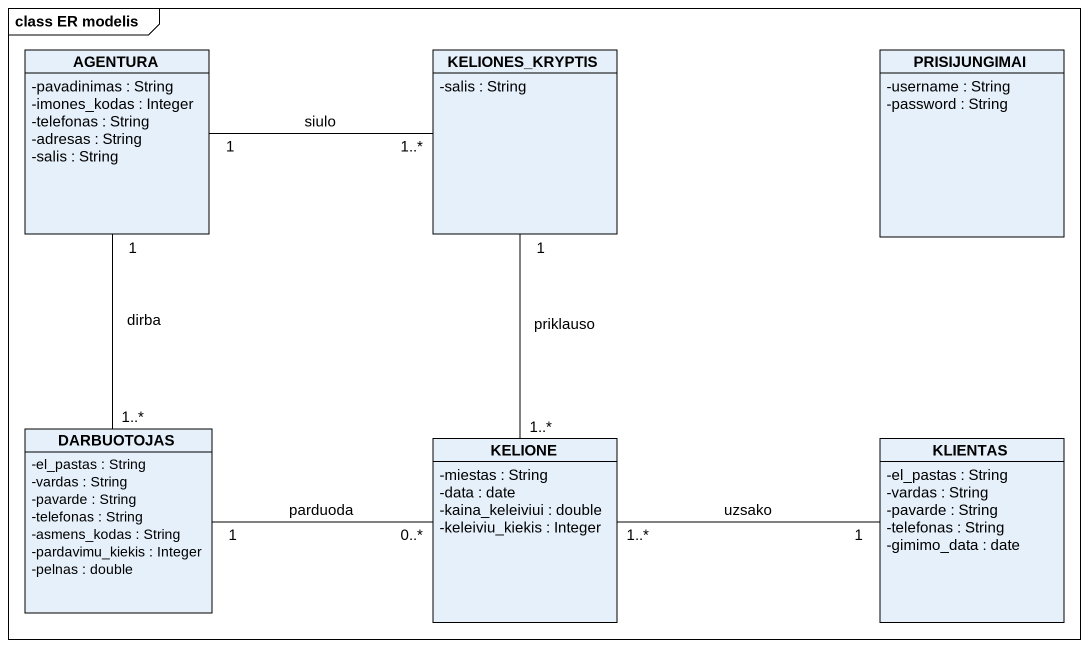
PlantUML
@startuml
mainframe class ER modelis
hide circle
hide empty members
skinparam classAttributeIconSize 0
class AGENTURA {
  -pavadinimas : String
  -imones_kodas : Integer
  -telefonas : String
  -adresas : String
  -salis : String
}
class KELIONES_KRYPTIS {
  -salis : String
}
class PRISIJUNGIMAI {
  -username : String
  -password : String
}
class DARBUOTOJAS {
  -el_pastas : String
  -vardas : String
  -pavarde : String
  -telefonas : String
  -asmens_kodas : String
  -pardavimu_kiekis : Integer
  -pelnas : double
}
class KELIONE {
  -miestas : String
  -data : date
  -kaina_keleiviui : double
  -keleiviu_kiekis : Integer
}
class KLIENTAS {
  -el_pastas : String
  -vardas : String
  -pavarde : String
  -telefonas : String
  -gimimo_data : date
}
AGENTURA "1" -right- "1..*" KELIONES_KRYPTIS : siulo
AGENTURA "1" -- "1..*" DARBUOTOJAS : dirba
DARBUOTOJAS "1" -right- "0..*" KELIONE : parduoda
KELIONE "1..*" -up- "1" KELIONES_KRYPTIS : priklauso
KELIONE "1..*" -right- "1" KLIENTAS : uzsako
@enduml
